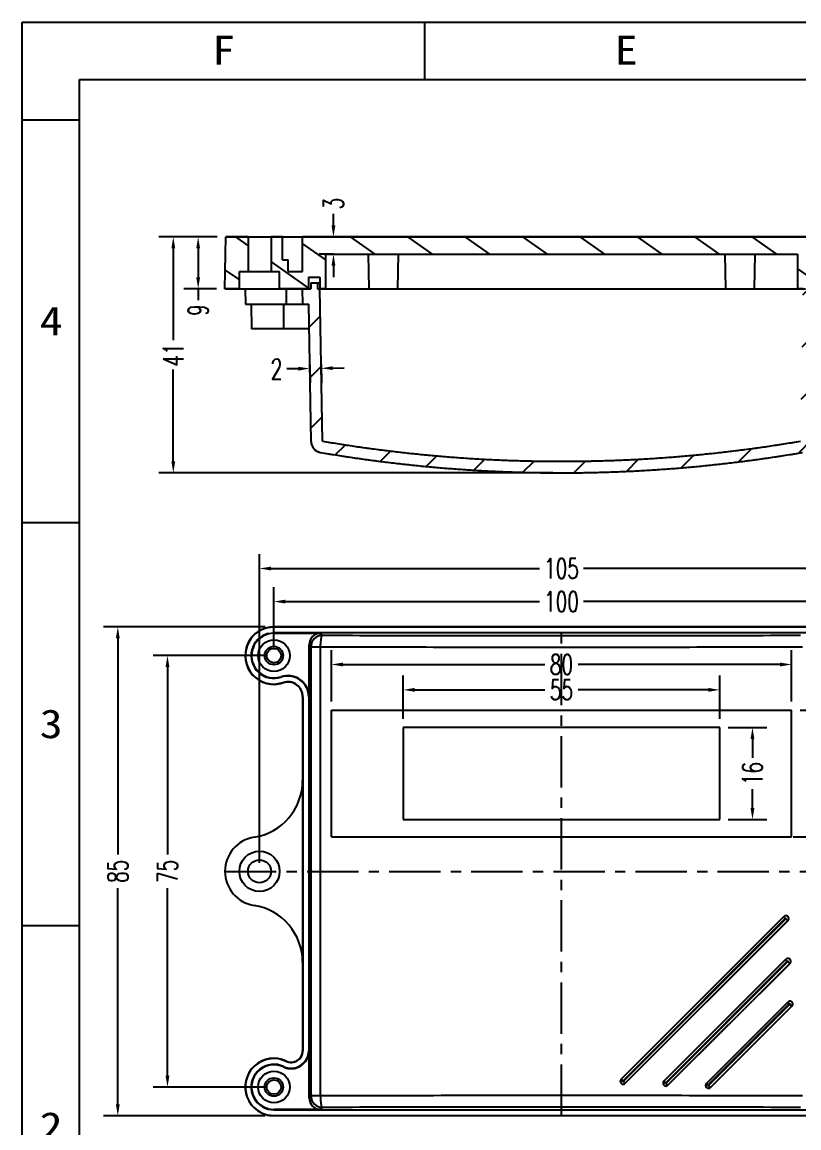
# Model space of a CAD drawing. Header units: millimetres. Extents: x 1001 to 1421, y 392 to 689.
# Drawn here: x 1001 to 1136, y 497.1 to 689.3 of the extents above; entities that cross this region are included whole.
import ezdxf
from ezdxf.enums import TextEntityAlignment as Align

# ---------------------------------------------------------------- set-up
doc = ezdxf.new("R2010")
doc.units = ezdxf.units.MM
doc.linetypes.add('CENTER', pattern=[50.8, 31.75, -6.35, 6.35, -6.35])
doc.layers.add('02___PRT_ALL_AXES', color=7, linetype='Continuous')
doc.styles.add('romans', font='romans.shx', dxfattribs={"width": 0.67, "bigfont": 'fangsong.shx'})
doc.styles.add('TEXTSTYLE_0', font='txt', dxfattribs={"width": 0.8})
doc.dimstyles.new('MSTD', dxfattribs={"dimtxt": 3.5, "dimasz": 2, "dimexe": 2.5, "dimexo": 1.5, "dimgap": 1, "dimtad": 0, "dimdsep": 46, "dimtxsty": 'romans', "dimcen": 0, "dimclrd": 5, "dimclre": 5, "dimclrt": 3, "dimadec": 1, "dimazin": 0, "dimtfac": 0.5, "dimtofl": 0, "dimtmove": 0, "dimatfit": 3, "dimfxl": 1, "dimtolj": 1, "dimarcsym": 0})

# ---------------------------------------------------------------- blocks, each defined once
blk = doc.blocks.new('*D37')
at = {"color": 5, "lineweight": -2}
for p, q in [((1136.27, 569.68), (1144.89, 569.68)), ((1142.39, 567.68), (1142.39, 561.58)), ((1142.39, 549.68), (1142.39, 555.78)), ((1135.07, 547.68), (1144.89, 547.68))]:
    blk.add_line(p, q, dxfattribs=at)
at = {"color": 5}
for points in [[(1142.06, 567.68), (1142.73, 567.68), (1142.39, 569.68)], [(1142.06, 549.68), (1142.73, 549.68), (1142.39, 547.68)]]:
    blk.add_solid(points, dxfattribs=at)
at = {"layer": 'Defpoints', "color": 0}
for p in [(1134.77, 569.68), (1133.57, 547.68), (1142.39, 547.68)]:
    blk.add_point(p, dxfattribs=at)
at = {"color": 3, "insert": (1142.39, 558.68), "char_height": 3.5, "attachment_point": 5, "rotation": 90, "style": 'romans'}
blk.add_mtext('\\A1;22', dxfattribs=at)
blk = doc.blocks.new('*D38')
at = {"color": 5, "lineweight": -2}
for p, q in [((1043.27, 584.18), (1015.14, 584.18)), ((1017.64, 582.18), (1017.64, 544.58)), ((1017.64, 501.18), (1017.64, 538.78)), ((1043.27, 499.18), (1015.14, 499.18))]:
    blk.add_line(p, q, dxfattribs=at)
at = {"color": 5}
for points in [[(1017.3, 582.18), (1017.97, 582.18), (1017.64, 584.18)], [(1017.3, 501.18), (1017.97, 501.18), (1017.64, 499.18)]]:
    blk.add_solid(points, dxfattribs=at)
at = {"layer": 'Defpoints', "color": 0}
for p in [(1044.77, 584.18), (1017.64, 499.18), (1044.77, 499.18)]:
    blk.add_point(p, dxfattribs=at)
at = {"color": 3, "insert": (1017.64, 541.68), "char_height": 3.5, "attachment_point": 5, "rotation": 90, "style": 'romans'}
blk.add_mtext('\\A1;85', dxfattribs=at)
blk = doc.blocks.new('*D39')
at = {"color": 5, "lineweight": -2}
for p, q in [((1043.27, 579.18), (1023.77, 579.18)), ((1026.27, 577.18), (1026.27, 544.58)), ((1026.27, 506.18), (1026.27, 538.78)), ((1043.27, 504.18), (1023.77, 504.18))]:
    blk.add_line(p, q, dxfattribs=at)
at = {"color": 5}
for points in [[(1025.94, 577.18), (1026.61, 577.18), (1026.27, 579.18)], [(1025.94, 506.18), (1026.61, 506.18), (1026.27, 504.18)]]:
    blk.add_solid(points, dxfattribs=at)
at = {"layer": 'Defpoints', "color": 0}
for p in [(1044.77, 579.18), (1026.27, 504.18), (1044.77, 504.18)]:
    blk.add_point(p, dxfattribs=at)
at = {"color": 3, "insert": (1026.27, 541.68), "char_height": 3.5, "attachment_point": 5, "rotation": 90, "style": 'romans'}
blk.add_mtext('\\A1;75', dxfattribs=at)
blk = doc.blocks.new('*D40')
at = {"color": 5, "lineweight": -2}
for p, q in [((1042.27, 543.18), (1042.27, 596.82)), ((1147.27, 543.18), (1147.27, 596.82)), ((1044.27, 594.32), (1090.92, 594.32)), ((1145.27, 594.32), (1098.62, 594.32))]:
    blk.add_line(p, q, dxfattribs=at)
at = {"color": 5}
for points in [[(1044.27, 594.65), (1044.27, 593.98), (1042.27, 594.32)], [(1145.27, 594.65), (1145.27, 593.98), (1147.27, 594.32)]]:
    blk.add_solid(points, dxfattribs=at)
at = {"layer": 'Defpoints', "color": 0}
for p in [(1147.27, 594.32), (1042.27, 541.68), (1147.27, 541.68)]:
    blk.add_point(p, dxfattribs=at)
at = {"color": 3, "insert": (1094.77, 594.32), "char_height": 3.5, "attachment_point": 5, "style": 'romans'}
blk.add_mtext('\\A1;105', dxfattribs=at)
blk = doc.blocks.new('*D41')
at = {"color": 5, "lineweight": -2}
for p, q in [((1044.77, 580.68), (1044.77, 591.07)), ((1144.77, 580.68), (1144.77, 591.07)), ((1046.77, 588.57), (1090.92, 588.57)), ((1142.77, 588.57), (1098.62, 588.57))]:
    blk.add_line(p, q, dxfattribs=at)
at = {"color": 5}
for points in [[(1046.77, 588.9), (1046.77, 588.23), (1044.77, 588.57)], [(1142.77, 588.9), (1142.77, 588.23), (1144.77, 588.57)]]:
    blk.add_solid(points, dxfattribs=at)
at = {"layer": 'Defpoints', "color": 0}
for p in [(1144.77, 588.57), (1044.77, 579.18), (1144.77, 579.18)]:
    blk.add_point(p, dxfattribs=at)
at = {"color": 3, "insert": (1094.77, 588.57), "char_height": 3.5, "attachment_point": 5, "style": 'romans'}
blk.add_mtext('\\A1;100', dxfattribs=at)
blk = doc.blocks.new('*D42')
at = {"color": 5, "lineweight": -2}
for p, q in [((1049.01, 629.04), (1047.02, 629.01)), ((1051, 629.74), (1051.06, 626.58)), ((1053, 629.77), (1053.06, 626.61)), ((1055.01, 629.15), (1057.01, 629.18))]:
    blk.add_line(p, q, dxfattribs=at)
at = {"color": 5}
for points in [[(1049.01, 629.38), (1049.02, 628.71), (1051.01, 629.08)], [(1055.01, 629.48), (1055.02, 628.82), (1053.01, 629.11)]]:
    blk.add_solid(points, dxfattribs=at)
at = {"layer": 'Defpoints', "color": 0}
for p in [(1050.98, 631.24), (1052.98, 631.27), (1051.01, 629.08)]:
    blk.add_point(p, dxfattribs=at)
at = {"color": 3, "insert": (1045.23, 628.98), "char_height": 3.5, "attachment_point": 5, "rotation": 1, "style": 'romans'}
blk.add_mtext('\\A1;2', dxfattribs=at)
blk = doc.blocks.new('*D43')
at = {"color": 5, "lineweight": -2}
for p, q in [((1055.13, 653.95), (1055.13, 655.95)), ((1055.15, 651.95), (1052.63, 651.95)), ((1055.15, 648.95), (1052.63, 648.95)), ((1055.13, 646.95), (1055.13, 644.95))]:
    blk.add_line(p, q, dxfattribs=at)
at = {"color": 5}
for points in [[(1054.79, 653.95), (1055.46, 653.95), (1055.13, 651.95)], [(1054.79, 646.95), (1055.46, 646.95), (1055.13, 648.95)]]:
    blk.add_solid(points, dxfattribs=at)
at = {"layer": 'Defpoints', "color": 0}
for p in [(1055.13, 651.95), (1056.65, 651.95), (1056.65, 648.95)]:
    blk.add_point(p, dxfattribs=at)
at = {"color": 3, "insert": (1055.13, 657.73), "char_height": 3.5, "attachment_point": 5, "rotation": 90, "style": 'romans'}
blk.add_mtext('\\A1;3', dxfattribs=at)
blk = doc.blocks.new('*D27')
at = {"color": 5, "lineweight": -2}
for p, q in [((1034.93, 651.95), (1029.11, 651.95)), ((1031.61, 649.95), (1031.61, 644.95)), ((1034.77, 642.95), (1029.11, 642.95)), ((1031.61, 642.95), (1031.61, 640.95))]:
    blk.add_line(p, q, dxfattribs=at)
at = {"color": 5}
for points in [[(1031.27, 649.95), (1031.94, 649.95), (1031.61, 651.95)], [(1031.27, 644.95), (1031.94, 644.95), (1031.61, 642.95)]]:
    blk.add_solid(points, dxfattribs=at)
at = {"layer": 'Defpoints', "color": 0}
for p in [(1036.43, 651.95), (1031.61, 642.95), (1036.27, 642.95)]:
    blk.add_point(p, dxfattribs=at)
at = {"color": 3, "insert": (1031.61, 639.22), "char_height": 3.5, "attachment_point": 5, "rotation": 90, "style": 'romans'}
blk.add_mtext('\\A1;9', dxfattribs=at)
blk = doc.blocks.new('*D44')
at = {"color": 5, "lineweight": -2}
for p, q in [((1034.93, 651.95), (1024.79, 651.95)), ((1027.29, 649.95), (1027.29, 634.01)), ((1027.29, 612.95), (1027.29, 628.89)), ((1093.27, 610.95), (1024.79, 610.95))]:
    blk.add_line(p, q, dxfattribs=at)
at = {"color": 5}
for points in [[(1026.95, 649.95), (1027.62, 649.95), (1027.29, 651.95)], [(1026.95, 612.95), (1027.62, 612.95), (1027.29, 610.95)]]:
    blk.add_solid(points, dxfattribs=at)
at = {"layer": 'Defpoints', "color": 0}
for p in [(1036.43, 651.95), (1027.29, 610.95), (1094.77, 610.95)]:
    blk.add_point(p, dxfattribs=at)
at = {"color": 3, "insert": (1027.29, 631.45), "char_height": 3.5, "attachment_point": 5, "rotation": 90, "style": 'romans'}
blk.add_mtext('\\A1;41', dxfattribs=at)
blk = doc.blocks.new('SUN_6HWZ35TKXU86YGHH1AY77V3D6FJ')
at = {"color": 7, "linetype": 'Continuous'}
for p, q in [((-420, 297), (0, 297)), ((-420, 0), (-420, 297)), ((-350, 287), (-350, 297)), ((-410, 287), (-10, 287)), ((-410, 10), (-410, 287)), ((-420, 280), (-410, 280)), ((-420, 210), (-410, 210)), ((-420, 140), (-410, 140))]:
    blk.add_line(p, q, dxfattribs=at)
at = {"color": 2, "linetype": 'Continuous', "style": 'TEXTSTYLE_0', "width": 1.2}
for s, p, p2 in [('F', (-386.98, 289.63), (-382.98, 289.63)), ('E', (-316.98, 289.63), (-312.98, 289.63)), ('4', (-416.95, 242.54), (-412.95, 242.54)), ('3', (-416.95, 172.54), (-412.95, 172.54)), ('2', (-416.95, 102.54), (-412.95, 102.54))]:
    blk.add_text(s, height=5, dxfattribs=at).set_placement(p, p2, align=Align.FIT)
blk = doc.blocks.new('*D47')
at = {"color": 5, "lineweight": -2}
for p, q in [((1067.27, 568.18), (1067.27, 575.72)), ((1122.27, 568.18), (1122.27, 575.72)), ((1069.27, 573.22), (1091.87, 573.22)), ((1120.27, 573.22), (1097.67, 573.22))]:
    blk.add_line(p, q, dxfattribs=at)
at = {"color": 5}
for points in [[(1069.27, 573.56), (1069.27, 572.89), (1067.27, 573.22)], [(1120.27, 573.56), (1120.27, 572.89), (1122.27, 573.22)]]:
    blk.add_solid(points, dxfattribs=at)
at = {"layer": 'Defpoints', "color": 0}
for p in [(1122.27, 573.22), (1067.27, 566.68), (1122.27, 566.68)]:
    blk.add_point(p, dxfattribs=at)
at = {"color": 3, "insert": (1094.77, 573.22), "char_height": 3.5, "attachment_point": 5, "style": 'romans'}
blk.add_mtext('\\A1;55', dxfattribs=at)
blk = doc.blocks.new('*D48')
at = {"color": 5, "lineweight": -2}
for p, q in [((1123.77, 566.68), (1130.47, 566.68)), ((1127.97, 564.68), (1127.97, 561.41)), ((1127.97, 552.68), (1127.97, 555.95)), ((1123.77, 550.68), (1130.47, 550.68))]:
    blk.add_line(p, q, dxfattribs=at)
at = {"color": 5}
for points in [[(1127.64, 564.68), (1128.3, 564.68), (1127.97, 566.68)], [(1127.64, 552.68), (1128.3, 552.68), (1127.97, 550.68)]]:
    blk.add_solid(points, dxfattribs=at)
at = {"layer": 'Defpoints', "color": 0}
for p in [(1122.27, 566.68), (1122.27, 550.68), (1127.97, 550.68)]:
    blk.add_point(p, dxfattribs=at)
at = {"color": 3, "insert": (1127.97, 558.68), "char_height": 3.5, "attachment_point": 5, "rotation": 90, "style": 'romans'}
blk.add_mtext('\\A1;16', dxfattribs=at)
blk = doc.blocks.new('*D49')
at = {"color": 5, "lineweight": -2}
for p, q in [((1054.77, 571.18), (1054.77, 580.13)), ((1134.77, 571.18), (1134.77, 580.13)), ((1056.77, 577.63), (1091.87, 577.63)), ((1132.77, 577.63), (1097.67, 577.63))]:
    blk.add_line(p, q, dxfattribs=at)
at = {"color": 5}
for points in [[(1056.77, 577.97), (1056.77, 577.3), (1054.77, 577.63)], [(1132.77, 577.97), (1132.77, 577.3), (1134.77, 577.63)]]:
    blk.add_solid(points, dxfattribs=at)
at = {"layer": 'Defpoints', "color": 0}
for p in [(1134.77, 577.63), (1054.77, 569.68), (1134.77, 569.68)]:
    blk.add_point(p, dxfattribs=at)
at = {"color": 3, "insert": (1094.77, 577.63), "char_height": 3.5, "attachment_point": 5, "style": 'romans'}
blk.add_mtext('\\A1;80', dxfattribs=at)

msp = doc.modelspace()

# ---------------------------------------------------------------- hatches: boundary and pattern name
at = {"linetype": 'Continuous'}
h = msp.add_hatch(dxfattribs=at)
h.set_pattern_fill('DEFAULT__2', color=2, scale=5.722362, angle=325, style=0, pattern_type=0)
h.set_pattern_definition([(325, (936.119, 227.357), (3.28221, 4.687484), [])])
edge = h.paths.add_edge_path()
edge.add_line((1153.272, 642.949), (1150.772, 642.949))
edge.add_line((1150.772, 642.949), (1150.772, 645.949))
edge.add_line((1149.272, 645.949), (1150.772, 645.949))
edge.add_line((1149.272, 651.949), (1149.272, 645.949))
edge.add_line((1153.115, 651.949), (1149.272, 651.949))
edge.add_line((1153.272, 642.949), (1153.115, 651.949))
edge = h.paths.add_edge_path()
edge.add_line((1143.772, 642.949), (1138.772, 642.949))
edge.add_line((1138.772, 644.949), (1138.772, 642.949))
edge.add_line((1136.772, 644.949), (1138.772, 644.949))
edge.add_line((1136.772, 644.949), (1136.772, 642.949))
edge.add_line((1136.772, 642.949), (1135.772, 642.949))
edge.add_line((1135.772, 648.949), (1135.772, 642.949))
edge.add_line((1053.772, 648.949), (1135.772, 648.949))
edge.add_line((1053.772, 648.949), (1053.772, 642.949))
edge.add_line((1053.772, 642.949), (1052.772, 642.949))
edge.add_line((1052.772, 644.949), (1052.772, 642.949))
edge.add_line((1050.772, 644.949), (1052.772, 644.949))
edge.add_line((1050.772, 644.949), (1050.772, 642.949))
edge.add_line((1050.772, 642.949), (1045.772, 642.949))
edge.add_line((1045.772, 642.949), (1045.772, 645.949))
edge.add_line((1044.272, 645.949), (1045.772, 645.949))
edge.add_line((1044.272, 651.949), (1044.272, 645.949))
edge.add_line((1046.272, 651.949), (1044.272, 651.949))
edge.add_line((1046.272, 647.949), (1046.272, 651.949))
edge.add_line((1046.272, 647.949), (1047.272, 647.949))
edge.add_line((1047.272, 645.949), (1047.272, 647.949))
edge.add_line((1047.272, 645.949), (1049.772, 645.949))
edge.add_line((1049.772, 645.949), (1049.772, 651.949))
edge.add_line((1139.772, 651.949), (1049.772, 651.949))
edge.add_line((1139.772, 645.949), (1139.772, 651.949))
edge.add_line((1139.772, 645.949), (1142.272, 645.949))
edge.add_line((1142.272, 645.949), (1142.272, 647.949))
edge.add_line((1142.272, 647.949), (1143.272, 647.949))
edge.add_line((1143.272, 647.949), (1143.272, 651.949))
edge.add_line((1145.272, 651.949), (1143.272, 651.949))
edge.add_line((1145.272, 651.949), (1145.272, 645.949))
edge.add_line((1143.772, 645.949), (1145.272, 645.949))
edge.add_line((1143.772, 642.949), (1143.772, 645.949))
edge = h.paths.add_edge_path()
edge.add_line((1038.772, 642.949), (1036.272, 642.949))
edge.add_line((1036.272, 642.949), (1036.43, 651.949))
edge.add_line((1040.272, 651.949), (1036.43, 651.949))
edge.add_line((1040.272, 651.949), (1040.272, 645.949))
edge.add_line((1038.772, 645.949), (1040.272, 645.949))
edge.add_line((1038.772, 642.949), (1038.772, 645.949))
h = msp.add_hatch(dxfattribs=at)
h.set_pattern_fill('B', color=2, scale=6.302161, angle=45, style=0, pattern_type=0)
h.set_pattern_definition([(45, (936.119, 227.357), (-4.4563, 4.4563), [])])
edge = h.paths.add_edge_path()
edge.add_line((1049.82, 640.249), (1050.82, 640.249))
edge.add_line((1049.82, 640.249), (1049.772, 642.949))
edge.add_line((1049.772, 642.949), (1051.172, 642.949))
edge.add_line((1051.172, 643.949), (1051.172, 642.949))
edge.add_line((1051.172, 643.949), (1052.372, 643.949))
edge.add_line((1052.372, 643.949), (1052.372, 642.949))
edge.add_line((1052.372, 642.949), (1052.773, 642.949))
edge.add_line((1053.235, 616.452), (1052.773, 642.949))
edge.add_spline(control_points=[(1053.235, 616.452), (1080.795, 611.77), (1108.75, 611.77), (1136.31, 616.452)], knot_values=[0, 0, 0, 0, 1, 1, 1, 1], weights=[1, 0.9905827, 0.9905827, 1], degree=3, periodic=0)
edge.add_line((1136.31, 616.452), (1136.772, 642.949))
edge.add_line((1136.772, 642.949), (1137.172, 642.949))
edge.add_line((1137.172, 643.949), (1137.172, 642.949))
edge.add_line((1137.172, 643.949), (1138.372, 643.949))
edge.add_line((1138.372, 643.949), (1138.372, 642.949))
edge.add_line((1138.372, 642.949), (1139.772, 642.949))
edge.add_line((1139.725, 640.249), (1139.772, 642.949))
edge.add_line((1138.725, 640.249), (1139.725, 640.249))
edge.add_line((1138.309, 616.417), (1138.725, 640.249))
edge.add_spline(control_points=[(1138.309, 616.417), (1138.292, 615.411), (1137.636, 614.649), (1136.645, 614.48)], knot_values=[0, 0, 0, 0, 1, 1, 1, 1], weights=[1, 0.8464218, 0.8464218, 1], degree=3, periodic=0)
edge.add_spline(control_points=[(1052.9, 614.48), (1080.682, 609.76), (1108.863, 609.76), (1136.645, 614.48)], knot_values=[0, 0, 0, 0, 1, 1, 1, 1], weights=[1, 0.9905827, 0.9905827, 1], degree=3, periodic=0)
edge.add_spline(control_points=[(1051.236, 616.417), (1051.253, 615.411), (1051.909, 614.649), (1052.9, 614.48)], knot_values=[0, 0, 0, 0, 1, 1, 1, 1], weights=[1, 0.8464218, 0.8464218, 1], degree=3, periodic=0)
edge.add_line((1051.236, 616.417), (1050.82, 640.249))

# ---------------------------------------------------------------- linework, layer by layer
at = {"color": 7, "linetype": 'Continuous'}
for p, q in [((1036.272, 642.949), (1036.43, 651.949)), ((1036.272, 642.949), (1036.43, 651.949)), ((1036.43, 651.949), (1153.115, 651.949)), ((1040.272, 651.949), (1036.43, 651.949)), ((1040.272, 651.949), (1040.272, 645.949)), ((1040.272, 651.949), (1040.272, 645.949)), ((1044.272, 651.949), (1044.272, 645.949)), ((1046.272, 651.949), (1044.272, 651.949)), ((1044.272, 651.949), (1044.272, 645.949)), ((1046.272, 647.949), (1046.272, 651.949)), ((1046.272, 647.949), (1046.272, 651.949)), ((1049.772, 645.949), (1049.772, 651.949)), ((1139.772, 651.949), (1049.772, 651.949)), ((1049.772, 645.949), (1049.772, 651.949)), ((1046.272, 647.949), (1047.272, 647.949)), ((1046.272, 647.949), (1047.272, 647.949)), ((1047.272, 645.949), (1047.272, 647.949)), ((1047.272, 645.949), (1047.272, 647.949)), ((1053.772, 648.949), (1135.772, 648.949)), ((1053.772, 648.949), (1053.772, 642.949)), ((1053.772, 648.949), (1053.772, 642.949)), ((1053.772, 648.949), (1135.772, 648.949)), ((1061.168, 648.949), (1061.272, 642.949)), ((1066.377, 648.949), (1066.272, 642.949)), ((1123.168, 648.949), (1123.272, 642.949)), ((1128.377, 648.949), (1128.272, 642.949)), ((1135.772, 648.949), (1135.772, 642.949)), ((1135.772, 648.949), (1135.772, 642.949)), ((1038.772, 645.949), (1045.772, 645.949)), ((1038.772, 642.949), (1038.772, 645.949)), ((1038.772, 642.949), (1038.772, 645.949)), ((1038.772, 645.949), (1040.272, 645.949)), ((1044.272, 645.949), (1045.772, 645.949)), ((1045.772, 642.949), (1045.772, 645.949)), ((1045.772, 642.949), (1045.772, 645.949)), ((1047.272, 645.949), (1049.772, 645.949)), ((1047.272, 645.949), (1049.772, 645.949)), ((1050.772, 644.949), (1052.772, 644.949)), ((1050.772, 644.949), (1050.772, 642.949)), ((1050.772, 644.949), (1050.772, 642.949)), ((1050.772, 644.949), (1052.772, 644.949)), ((1051.172, 643.949), (1052.772, 643.949)), ((1051.172, 643.949), (1051.172, 642.949)), ((1051.172, 643.949), (1052.372, 643.949)), ((1051.172, 643.949), (1051.172, 642.949)), ((1052.372, 643.949), (1052.372, 642.949)), ((1052.372, 643.949), (1052.372, 642.949)), ((1052.772, 644.949), (1052.772, 642.949)), ((1052.772, 644.949), (1052.772, 642.949)), ((1036.272, 642.949), (1051.172, 642.949)), ((1038.772, 642.949), (1036.272, 642.949)), ((1039.772, 642.949), (1039.82, 640.249)), ((1050.772, 642.949), (1045.772, 642.949)), ((1046.915, 642.949), (1046.895, 640.249)), ((1049.82, 640.249), (1049.772, 642.949)), ((1049.772, 642.949), (1051.172, 642.949)), ((1049.82, 640.249), (1049.772, 642.949)), ((1052.372, 642.949), (1137.172, 642.949)), ((1052.372, 642.949), (1052.773, 642.949)), ((1053.772, 642.949), (1052.772, 642.949)), ((1053.235, 616.452), (1052.773, 642.949)), ((1053.235, 616.452), (1052.773, 642.949)), ((1136.772, 642.949), (1135.772, 642.949)), ((1039.819, 640.249), (1050.82, 640.249)), ((1040.82, 640.249), (1040.895, 635.949)), ((1046.467, 640.249), (1046.434, 635.949)), ((1049.82, 640.249), (1050.82, 640.249)), ((1051.236, 616.417), (1050.82, 640.249)), ((1051.236, 616.417), (1050.82, 640.249)), ((1050.895, 635.949), (1040.895, 635.949)), ((1043.627, 584.048), (1044.772, 584.181)), ((1043.805, 583.013), (1044.772, 583.134)), ((1144.772, 584.181), (1044.772, 584.181)), ((1044.772, 584.181), (1044.772, 584.134)), ((1144.772, 584.134), (1044.772, 584.134)), ((1144.772, 583.134), (1044.772, 583.134)), ((1044.772, 583.134), (1044.772, 583.059)), ((1044.772, 583.059), (1052.894, 583.059)), ((1053.235, 582.718), (1052.894, 583.059)), ((1051.236, 580.718), (1050.895, 581.059)), ((1050.895, 572.004), (1050.895, 581.059)), ((1051.236, 580.718), (1052.9, 580.718)), ((1051.236, 502.644), (1051.236, 580.718)), ((1052.9, 502.644), (1052.9, 580.718)), ((1045.077, 575.315), (1046.014, 575.507)), ((1046.038, 575.436), (1046.014, 575.507)), ((1045.242, 574.25), (1046.358, 574.489)), ((1045.246, 574.203), (1046.373, 574.444)), ((1046.373, 574.444), (1046.358, 574.489)), ((1049.772, 572.004), (1049.82, 572.004)), ((1049.772, 572.004), (1049.772, 510.505)), ((1049.82, 572.004), (1049.82, 510.505)), ((1050.82, 572.004), (1050.895, 572.004)), ((1050.82, 572.004), (1050.82, 510.505)), ((1054.772, 569.681), (1134.772, 569.681)), ((1054.772, 547.681), (1054.772, 569.681)), ((1134.772, 547.681), (1134.772, 569.681)), ((1122.272, 566.681), (1067.272, 566.681)), ((1067.272, 566.681), (1067.272, 550.681)), ((1122.272, 550.681), (1122.272, 566.681)), ((1067.272, 550.681), (1122.272, 550.681)), ((1054.772, 547.681), (1134.772, 547.681)), ((1105.141, 505.553), (1133.443, 533.819)), ((1105.437, 505.235), (1133.678, 533.499)), ((1133.76, 533.431), (1105.509, 505.163)), ((1134.143, 533.111), (1105.846, 504.845)), ((1105.848, 504.845), (1134.15, 533.111)), ((1134.15, 533.111), (1134.143, 533.111)), ((1112.565, 505.195), (1133.792, 526.394)), ((1112.846, 504.876), (1134.026, 526.074)), ((1134.108, 526.007), (1112.919, 504.805)), ((1134.491, 525.686), (1113.269, 504.486)), ((1113.272, 504.487), (1134.499, 525.686)), ((1134.499, 525.686), (1134.491, 525.686)), ((1119.973, 504.819), (1134.134, 518.962)), ((1120.238, 504.5), (1134.367, 518.641)), ((1134.45, 518.574), (1120.314, 504.43)), ((1134.833, 518.254), (1120.675, 504.111)), ((1120.68, 504.111), (1134.841, 518.254)), ((1134.841, 518.254), (1134.833, 518.254)), ((1049.772, 510.505), (1049.82, 510.505)), ((1050.82, 510.505), (1050.895, 510.505)), ((1050.895, 502.303), (1050.895, 510.505)), ((1045.786, 509.077), (1046.915, 508.698)), ((1046.467, 507.752), (1046.434, 507.684)), ((1046.915, 508.698), (1046.895, 508.656)), ((1105.848, 504.845), (1105.846, 504.845)), ((1113.272, 504.487), (1113.269, 504.486)), ((1120.68, 504.111), (1120.675, 504.111)), ((1051.236, 502.644), (1050.895, 502.303)), ((1052.9, 502.644), (1051.236, 502.644)), ((1043.771, 500.357), (1044.772, 500.228)), ((1043.79, 500.429), (1044.772, 500.303)), ((1052.894, 500.303), (1044.772, 500.303)), ((1044.772, 500.228), (1044.772, 500.303)), ((1044.772, 500.228), (1144.772, 500.228)), ((1053.235, 500.644), (1052.894, 500.303)), ((1043.589, 499.323), (1044.772, 499.181)), ((1043.601, 499.369), (1044.772, 499.228)), ((1044.772, 499.228), (1144.772, 499.228)), ((1044.772, 499.181), (1044.772, 499.228)), ((1144.772, 499.181), (1044.772, 499.181))]:
    msp.add_line(p, q, dxfattribs=at)
at = {"color": 1, "linetype": 'CENTER', "ltscale": 0.280992}
for p, q in [((1094.772, 499.181), (1094.772, 584.181)), ((1036.272, 541.681), (1153.272, 541.681))]:
    msp.add_line(p, q, dxfattribs=at)
at = {"color": 7, "linetype": 'Continuous'}
for centre, radius in [((1044.772, 579.181), 2.75), ((1044.772, 579.181), 1.6), ((1044.772, 579.181), 1.25), ((1044.772, 504.181), 2.75), ((1044.772, 504.181), 1.6), ((1044.772, 504.181), 1.25)]:
    msp.add_circle(centre, radius, dxfattribs=at)
for centre, radius, start, end in [((1053.235, 616.452), 2, 181, 260.35816), ((1094.772, 860.949), 248, 260.35816, 279.64184), ((1094.772, 860.949), 250, 260.35816, 279.64184), ((1044.772, 579.181), 5, 90, 288.6711), ((1044.772, 579.181), 4.953, 90, 275.43743), ((1044.772, 579.181), 3.953, 104.17406, 288.6711), ((1044.772, 579.181), 3.878, 90, 274.49732), ((1053.236, 580.717), 2, 90.02093, 179.97907), ((1094.648, 14611.759), 14029.102, 269.8308676, 270.0005081), ((1094.899, 14608.909), 14026.253, 269.9994835, 270.1691593), ((1094.647, 14837.585), 14256.929, 269.832226, 270.0005017), ((1094.899, 14834.836), 14254.179, 269.9994904, 270.1677995), ((1047.197, 572.004), 3.697, 0, 108.6711), ((1047.197, 572.004), 3.622, 0, 108.6711), ((1047.197, 572.004), 2.622, 0, 108.6711), ((1047.197, 572.004), 2.575, 0, 108.6711), ((1039.772, 557.484), 10, 278.9893, 0), ((1042.272, 541.681), 6, 98.9893, 261.0107), ((1039.772, 525.877), 10, 0, 81.0107), ((1133.797, 533.465), 0.5, 314.96327, 134.96327), ((1133.789, 533.465), 0.5, 314.96774, 89.98057), ((1134.146, 526.04), 0.5, 314.96327, 134.96327), ((1134.138, 526.04), 0.5, 314.96776, 89.98054), ((1134.488, 518.608), 0.5, 314.96327, 134.96327), ((1134.48, 518.608), 0.5, 314.96778, 89.9805), ((1047.772, 510.505), 3.122, 244.62307, 0), ((1047.772, 510.505), 3.047, 244.62307, 0), ((1047.772, 510.505), 2.047, 244.62307, 0), ((1047.772, 510.505), 2, 244.62307, 0), ((1044.772, 504.181), 5, 64.62307, 270), ((1044.772, 504.181), 4.953, 64.62307, 256.31376), ((1044.772, 504.181), 3.953, 64.62307, 255.33037), ((1044.772, 504.181), 3.878, 64.62307, 255.33062), ((1105.494, 505.198), 0.5, 134.96556, 314.96739), ((1112.919, 504.841), 0.5, 134.96458, 314.96327), ((1120.327, 504.465), 0.5, 134.96396, 314.96327), ((1120.322, 504.465), 0.5, 270.42088, 314.94793), ((1053.236, 502.644), 2, 180.02093, 269.97907), ((1094.646, -13751.358), 14254.063, 89.9994909, 90.1678005), ((1094.897, -13754.321), 14257.026, 89.8322268, 90.0005023), ((1094.646, -13525.428), 14026.133, 89.999484, 90.1691604), ((1094.897, -13528.5), 14029.205, 89.8308685, 90.0005086)]:
    msp.add_arc(centre, radius, start, end, dxfattribs=at)
for centre, major_axis, start_param, end_param in [((1052.895, 581.058), (-1.415, 1.415), -0.7852459, 0.7852459), ((1052.895, 502.303), (1.415, 1.415), -3.9268385, -2.3563468)]:
    msp.add_ellipse(centre, major_axis=major_axis, ratio=0.9996955, start_param=start_param, end_param=end_param, dxfattribs=at)
for points, start_tangent, end_tangent in [([(1051.236, 616.417), (1051.237, 616.377), (1051.239, 616.337), (1051.241, 616.296), (1051.245, 616.255), (1051.249, 616.214), (1051.255, 616.173), (1051.261, 616.132), (1051.268, 616.091), (1051.276, 616.05), (1051.285, 616.008), (1051.295, 615.967), (1051.306, 615.925), (1051.318, 615.884), (1051.33, 615.843), (1051.344, 615.801), (1051.359, 615.76), (1051.374, 615.719), (1051.391, 615.679), (1051.408, 615.638), (1051.427, 615.598), (1051.446, 615.558), (1051.466, 615.519), (1051.488, 615.479), (1051.51, 615.441), (1051.533, 615.402), (1051.557, 615.364), (1051.582, 615.327), (1051.607, 615.29), (1051.634, 615.254), (1051.661, 615.218), (1051.69, 615.183), (1051.719, 615.148), (1051.748, 615.114), (1051.779, 615.081), (1051.81, 615.049), (1051.842, 615.017), (1051.875, 614.986), (1051.908, 614.956), (1051.942, 614.926), (1051.976, 614.898), (1052.011, 614.87), (1052.047, 614.843), (1052.083, 614.817), (1052.119, 614.792), (1052.156, 614.768), (1052.194, 614.744), (1052.232, 614.722), (1052.27, 614.7), (1052.308, 614.68), (1052.347, 614.66), (1052.386, 614.641), (1052.425, 614.623), (1052.464, 614.606), (1052.504, 614.59), (1052.543, 614.575), (1052.583, 614.561), (1052.623, 614.548), (1052.662, 614.536), (1052.702, 614.524), (1052.742, 614.514), (1052.782, 614.504), (1052.821, 614.495), (1052.861, 614.487), (1052.9, 614.48)], (0.0174524, -0.9998477), (0.985874, -0.1674887)), ([(1053.235, 616.452), (1055.798, 616.03), (1058.367, 615.635), (1060.942, 615.267), (1063.523, 614.925), (1066.109, 614.611), (1068.699, 614.323), (1071.294, 614.062), (1073.893, 613.829), (1076.496, 613.623), (1079.101, 613.444), (1081.709, 613.293), (1084.319, 613.169), (1086.931, 613.073), (1089.544, 613.004), (1092.158, 612.962), (1094.772, 612.949), (1097.387, 612.962), (1100.001, 613.004), (1102.614, 613.073), (1105.226, 613.169), (1107.836, 613.293), (1110.444, 613.444), (1113.049, 613.623), (1115.652, 613.829), (1118.25, 614.062), (1120.845, 614.323), (1123.436, 614.611), (1126.022, 614.925), (1128.603, 615.267), (1131.178, 615.635), (1133.747, 616.03), (1136.31, 616.452)], (0.985874, -0.1674887), (0.985874, 0.1674887)), ([(1052.9, 614.48), (1055.484, 614.055), (1058.074, 613.657), (1060.669, 613.286), (1063.271, 612.941), (1065.878, 612.624), (1068.489, 612.334), (1071.105, 612.071), (1073.725, 611.836), (1076.348, 611.628), (1078.974, 611.448), (1081.603, 611.296), (1084.235, 611.171), (1086.868, 611.074), (1089.502, 611.004), (1092.137, 610.962), (1094.772, 610.949), (1097.408, 610.962), (1100.043, 611.004), (1102.677, 611.074), (1105.31, 611.171), (1107.941, 611.296), (1110.57, 611.448), (1113.197, 611.628), (1115.82, 611.836), (1118.44, 612.071), (1121.056, 612.334), (1123.667, 612.624), (1126.274, 612.941), (1128.875, 613.286), (1131.471, 613.657), (1134.061, 614.055), (1136.645, 614.48)], (0.985874, -0.1674887), (0.985874, 0.1674887)), ([(1052.9, 580.718), (1052.918, 581.329), (1052.966, 581.882), (1053.04, 582.324), (1053.133, 582.611), (1053.235, 582.718)], (-0.0117127, 0.9999314), (0.9928694, 0.1192071)), ([(1133.678, 533.499), (1133.531, 533.659), (1133.443, 533.777), (1133.429, 533.808)], (-0.6946962, 0.7193033), (-0.2052465, 0.9787103)), ([(1133.678, 533.499), (1133.689, 533.507), (1133.7, 533.513), (1133.712, 533.515), (1133.723, 533.515), (1133.732, 533.514), (1133.74, 533.512), (1133.754, 533.504), (1133.765, 533.493), (1133.77, 533.486), (1133.773, 533.477), (1133.775, 533.467), (1133.773, 533.455), (1133.769, 533.444), (1133.76, 533.431)], (0.7040898, 0.710111), (-0.6963986, -0.7176552)), ([(1133.76, 533.431), (1133.926, 533.271), (1134.066, 533.154), (1134.143, 533.111)], (0.6978544, -0.7162396), (0.9999919, -0.0040292)), ([(1134.026, 526.074), (1133.88, 526.235), (1133.791, 526.352), (1133.778, 526.383)], (-0.6945193, 0.719474), (-0.2023877, 0.9793055)), ([(1134.026, 526.074), (1134.037, 526.083), (1134.049, 526.088), (1134.06, 526.09), (1134.071, 526.091), (1134.08, 526.089), (1134.088, 526.087), (1134.102, 526.08), (1134.113, 526.068), (1134.118, 526.061), (1134.121, 526.052), (1134.123, 526.042), (1134.122, 526.03), (1134.117, 526.019), (1134.108, 526.007)], (0.7041342, 0.7100669), (-0.6964034, -0.7176506)), ([(1134.108, 526.007), (1134.274, 525.846), (1134.414, 525.729), (1134.491, 525.686)], (0.697693, -0.7163969), (0.999992, -0.0039932)), ([(1134.367, 518.641), (1134.221, 518.802), (1134.133, 518.919), (1134.12, 518.95)], (-0.6943443, 0.7196429), (-0.1995426, 0.9798892)), ([(1134.367, 518.641), (1134.378, 518.65), (1134.39, 518.655), (1134.401, 518.658), (1134.412, 518.658), (1134.421, 518.657), (1134.429, 518.654), (1134.443, 518.647), (1134.455, 518.636), (1134.459, 518.628), (1134.463, 518.619), (1134.464, 518.609), (1134.463, 518.598), (1134.459, 518.586), (1134.45, 518.574)], (0.7041781, 0.7100234), (-0.6964082, -0.7176459)), ([(1134.45, 518.574), (1134.615, 518.414), (1134.756, 518.297), (1134.833, 518.254)], (0.6975332, -0.7165525), (0.9999922, -0.0039586)), ([(1105.437, 505.235), (1105.281, 505.394), (1105.172, 505.51), (1105.138, 505.553)], (-0.7060959, 0.7081162), (0.9993242, 0.0367587)), ([(1105.509, 505.163), (1105.5, 505.156), (1105.49, 505.151), (1105.48, 505.149), (1105.472, 505.149), (1105.457, 505.151), (1105.446, 505.157), (1105.435, 505.165), (1105.426, 505.179), (1105.423, 505.189), (1105.422, 505.2), (1105.424, 505.212), (1105.429, 505.223), (1105.437, 505.235)], (-0.6990135, -0.7151084), (0.6941013, 0.7198774)), ([(1105.509, 505.163), (1105.67, 505.004), (1105.793, 504.888), (1105.846, 504.845)], (0.705214, -0.7089945), (0.9999994, -0.0010688)), ([(1112.846, 504.876), (1112.692, 505.035), (1112.588, 505.152), (1112.556, 505.192)], (-0.704893, 0.7093136), (0.1178468, 0.9930318)), ([(1112.919, 504.805), (1112.91, 504.798), (1112.9, 504.793), (1112.89, 504.791), (1112.881, 504.79), (1112.866, 504.793), (1112.855, 504.798), (1112.844, 504.807), (1112.835, 504.821), (1112.832, 504.831), (1112.831, 504.841), (1112.833, 504.853), (1112.837, 504.865), (1112.846, 504.876)], (-0.6994392, -0.7146921), (0.6942846, 0.7197006)), ([(1112.919, 504.805), (1113.082, 504.646), (1113.21, 504.529), (1113.269, 504.487)], (0.70386, -0.7103387), (0.9999999, 0.000474)), ([(1120.238, 504.5), (1120.086, 504.659), (1119.988, 504.776), (1119.963, 504.818)], (-0.7030561, 0.7111344), (0.7053738, 0.7088355)), ([(1120.314, 504.43), (1120.304, 504.423), (1120.294, 504.418), (1120.284, 504.415), (1120.274, 504.415), (1120.266, 504.415), (1120.253, 504.42), (1120.241, 504.427), (1120.231, 504.438), (1120.227, 504.446), (1120.224, 504.455), (1120.223, 504.466), (1120.225, 504.477), (1120.229, 504.488), (1120.238, 504.5)], (-0.7000644, -0.7140797), (0.6945823, 0.7194133)), ([(1120.314, 504.43), (1120.477, 504.27), (1120.61, 504.154), (1120.675, 504.111)], (0.701809, -0.7123652), (0.9999988, 0.0015444)), ([(1053.235, 500.644), (1053.133, 500.75), (1053.04, 501.038), (1052.966, 501.479), (1052.918, 502.032), (1052.9, 502.644)], (-0.9962234, 0.0868271), (-0.0277542, 0.9996148))]:
    msp.add_spline(points, degree=3, dxfattribs=dict(at, start_tangent=start_tangent, end_tangent=end_tangent))
at = {"layer": '02___PRT_ALL_AXES', "color": 7, "linetype": 'Continuous'}
for radius in [3.5, 2]:
    msp.add_circle((1042.272, 541.681), radius, dxfattribs=at)

# ---------------------------------------------------------------- block references
msp.add_blockref('SUN_6HWZ35TKXU86YGHH1AY77V3D6FJ', (1421.002, 392.289))

# ---------------------------------------------------------------- dimensions: what is measured, and where the dimension line sits
for base, p1, p2, picture, middle in [((1055.125, 651.949), (1056.653, 648.949), (1056.653, 651.949), '*D43', (1055.125, 657.73)), ((1027.286, 610.949), (1036.43, 651.949), (1094.772, 610.949), '*D44', (1027.286, 631.449)), ((1031.608, 642.949), (1036.43, 651.949), (1036.272, 642.949), '*D27', (1031.608, 639.223)), ((1017.637, 499.181), (1044.772, 584.181), (1044.772, 499.181), '*D38', (1017.637, 541.681)), ((1026.275, 504.181), (1044.772, 579.181), (1044.772, 504.181), '*D39', (1026.275, 541.681)), ((1127.97, 550.681), (1122.272, 566.681), (1122.272, 550.681), '*D48', (1127.97, 558.681))]:
    dim = msp.add_linear_dim(base=base, p1=p1, p2=p2, angle=90, dimstyle='MSTD')
    dim.commit()
    dim.dimension.update_dxf_attribs({"geometry": picture, "text_midpoint": middle})
dim = msp.add_aligned_dim(p1=(1052.977, 631.273), p2=(1050.977, 631.238), distance=2.159, dimstyle='MSTD')
dim.commit()
dim.dimension.update_dxf_attribs({"geometry": '*D42', "text_midpoint": (1045.234, 628.979)})
for base, p1, p2, picture, middle in [((1147.272, 594.318), (1042.272, 541.681), (1147.272, 541.681), '*D40', (1094.772, 594.318)), ((1144.772, 588.567), (1044.772, 579.181), (1144.772, 579.181), '*D41', (1094.772, 588.567)), ((1134.772, 577.632), (1054.772, 569.681), (1134.772, 569.681), '*D49', (1094.772, 577.632)), ((1122.272, 573.223), (1067.272, 566.681), (1122.272, 566.681), '*D47', (1094.772, 573.223))]:
    dim = msp.add_linear_dim(base=base, p1=p1, p2=p2, dimstyle='MSTD')
    dim.commit()
    dim.dimension.update_dxf_attribs({"geometry": picture, "text_midpoint": middle})
dim = msp.add_linear_dim(base=(1142.392, 547.681), p1=(1134.772, 569.681), p2=(1133.569, 547.681), angle=90, dimstyle='MSTD')
dim.commit()
dim.dimension.update_dxf_attribs({"geometry": '*D37', "text_midpoint": (1142.392, 558.681), "dimtype": 160})

doc.saveas('drawing.dxf')
